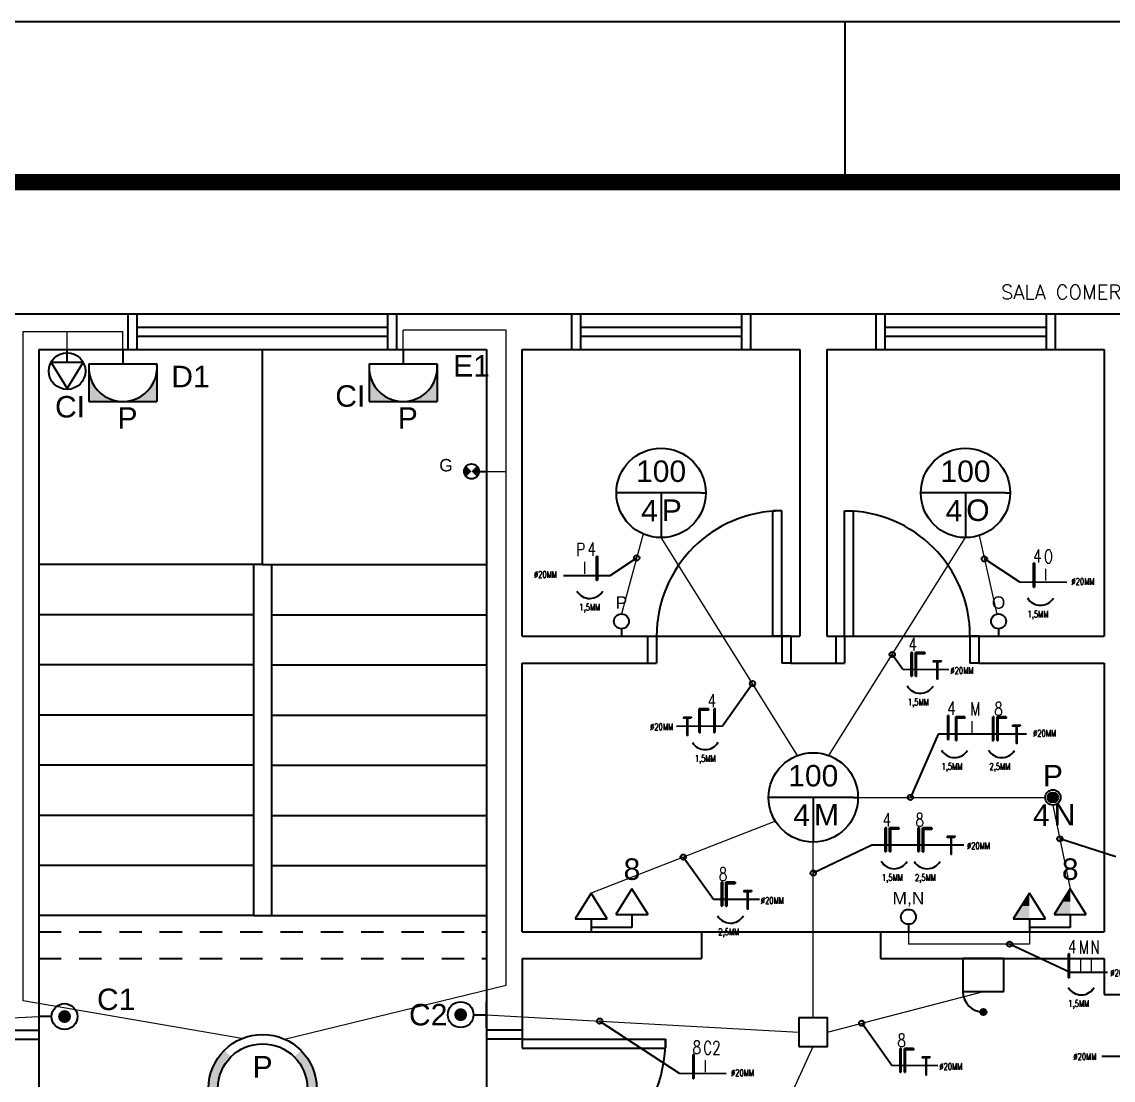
# Model space of a CAD drawing. Header units: metres. Extents: x 2999 to 3164, y 1641 to 1678.
# Drawn here: x 3031.11 to 3037.2, y 1672.26 to 1678.17 of the extents above; entities that cross this region are included whole.
import ezdxf
from ezdxf.enums import TextEntityAlignment as Align

# ---------------------------------------------------------------- set-up
doc = ezdxf.new("R2010")
doc.units = ezdxf.units.M
doc.linetypes.add('HIDDEN2', pattern=[0.1875, 0.125, -0.0625])
for name, color, linetype in [('ARQ-FOLHA', 7, 'Continuous'), ('ELETRODUTO LUMINÁRIA', 3, 'Continuous'), ('ELETRODUTO TEXTO', 250, 'Continuous'), ('LEGENDA_TEXTO', 136, 'Continuous'), ('PAREDE', 4, 'Continuous'), ('PROJECAO', 1, 'HIDDEN2'), ('VISTA', 251, 'Continuous')]:
    doc.layers.add(name, color=color, linetype=linetype)
doc.layers.add('ELETRODUTOS', color=5, linetype='Continuous', lineweight=20)
doc.layers.add('REDE ELETRICA', color=7, linetype='Continuous', lineweight=9)
doc.styles.add('GYN_Carimbo_Página', font='arial.ttf', dxfattribs={"height": 0.6})
doc.styles.add('GYN_Dispositivos', font='arial.ttf', dxfattribs={"height": 0.2})
doc.styles.add('ROMAND', font='romand__.ttf', dxfattribs={"width": 0.75})
doc.styles.add('SIMPLEX', font='simplex.shx', dxfattribs={"height": 0.1})

# ---------------------------------------------------------------- blocks, each defined once
blk = doc.blocks.new('*U67')
for points in [[(0.198, 0.316, -0.383986), (0.483, 0), (0.483, 0.316)], [(0.198, -0.316), (0.483, -0.316), (0.483, 0, -0.383986)]]:
    blk.add_hatch(color=256).paths.add_polyline_path(points)
for p, q in [((0.132, -0.316), (0.132, 0.316)), ((0.132, 0.316), (0.483, 0.316)), ((0.483, -0.316), (0.483, 0.316)), ((0, 0), (0.132, 0)), ((0.132, -0.316), (0.483, -0.316))]:
    blk.add_line(p, q)
blk.add_arc((0.165, 0), 0.318, 264.0243, 95.9757)
blk = doc.blocks.new('*U62')
for p, q in [((-0.373, 0), (-0.416, 0)), ((0.373, 0), (-0.373, 0)), ((0, 0), (0, -0.373)), ((0.373, 0), (0.416, 0)), ((0, -0.373), (0, -0.416))]:
    blk.add_line(p, q)
blk.add_circle((0, 0), 0.416)
at = {"color": 7, "style": 'GYN_Dispositivos'}
blk.add_attdef('P', text='', height=0.2, dxfattribs=at).set_placement((0, 0.16), align=Align.BOTTOM_CENTER)
blk.add_attdef('CI', text='', height=0.2, dxfattribs=at).set_placement((-0.16, 0), align=Align.TOP_RIGHT)
blk.add_attdef('CM', text='', height=0.2, dxfattribs=at).set_placement((0.16, 0), align=Align.TOP_LEFT)
blk = doc.blocks.new('*U66')
h = blk.add_hatch(color=256)
h.paths.add_polyline_path([(0.356, 0.355), (0.294, 0.294, -0.198705), (0.416, 0, -0.198998), (0.294, -0.294), (0.355, -0.356, 0.198983), (0.503, 0, 0.198741)])
h.paths.add_polyline_path([(-0.294, 0.294), (-0.356, 0.355, 0.198841), (-0.503, 0, 0.199084), (-0.355, -0.356), (-0.294, -0.294, -0.199119), (-0.416, 0, -0.198827)])
for p, q in [((-0.373, 0), (-0.416, 0)), ((0.373, 0), (-0.373, 0)), ((0, 0), (0, -0.373)), ((0.373, 0), (0.416, 0)), ((0, -0.373), (0, -0.416))]:
    blk.add_line(p, q)
for radius in [0.503, 0.416]:
    blk.add_circle((0, 0), radius)
at = {"color": 7, "style": 'GYN_Dispositivos'}
blk.add_attdef('P', text='', height=0.2, dxfattribs=at).set_placement((0, 0.16), align=Align.BOTTOM_CENTER)
blk.add_attdef('CI', text='', height=0.2, dxfattribs=at).set_placement((-0.16, 0), align=Align.TOP_RIGHT)
blk.add_attdef('CM', text='', height=0.2, dxfattribs=at).set_placement((0.16, 0), align=Align.TOP_LEFT)
blk = doc.blocks.new('*U54')
for points in [[(0, 0.36), (-0.075, 0.24), (0, 0.24)], [(0, 0.24), (-0.075, 0.24), (-0.15, 0.12), (0, 0.12)]]:
    blk.add_hatch(color=256).paths.add_polyline_path(points)
for p, q in [((0, 0.36), (-0.15, 0.12)), ((0.15, 0.12), (0, 0.36)), ((-0.15, 0.12), (0.15, 0.12)), ((0, 0.12), (0, 0))]:
    blk.add_line(p, q)
at = {"layer": 'REDE ELETRICA', "style": 'GYN_Carimbo_Página'}
blk.add_attdef('CIRCUITO', text='', height=0.2, dxfattribs=at).set_placement((0, 0.542), align=Align.MIDDLE_CENTER)
blk = doc.blocks.new('*U53')
for p, q in [((0, 0.36), (-0.15, 0.12)), ((0.15, 0.12), (0, 0.36)), ((-0.15, 0.12), (0.15, 0.12)), ((0, 0.12), (0, 0))]:
    blk.add_line(p, q)
at = {"layer": 'REDE ELETRICA', "style": 'GYN_Carimbo_Página'}
blk.add_attdef('CIRCUITO', text='', height=0.2, dxfattribs=at).set_placement((0, 0.542), align=Align.MIDDLE_CENTER)
blk = doc.blocks.new('*U74')
h = blk.add_hatch(color=256)
edge = h.paths.add_edge_path()
edge.add_ellipse((0, 0), major_axis=(-0.0334, 0.0334), ratio=1, start_angle=-135, end_angle=45, ccw=False)
edge.add_ellipse((0, 0), major_axis=(-0.0334, 0.0334), ratio=1, start_angle=45, end_angle=225, ccw=False)
for radius in [0.0714, 0.0473]:
    blk.add_circle((0, 0), radius)
at = {"color": 7, "style": 'GYN_Dispositivos'}
blk.add_attdef('P', text='', height=0.2, dxfattribs=at).set_placement((0, 0.16), align=Align.BOTTOM_CENTER)
blk.add_attdef('CI', text='', height=0.2, dxfattribs=at).set_placement((-0.16, 0), align=Align.TOP_RIGHT)
blk.add_attdef('CM', text='', height=0.2, dxfattribs=at).set_placement((0.16, 0), align=Align.TOP_LEFT)
blk = doc.blocks.new('*U50')
blk.add_line((0, 0.12), (0, 0))
blk.add_circle((0, 0.24), 0.12)
at = {"layer": 'REDE ELETRICA', "style": 'GYN_Carimbo_Página'}
blk.add_attdef('COMANDO', text='', height=0.2, dxfattribs=at).set_placement((0, 0.542), align=Align.MIDDLE_CENTER)
blk = doc.blocks.new('*U56')
blk.add_hatch(color=256).paths.add_polyline_path([(-0.06, 0.24, 1), (0.06, 0.24, 1)])
for p, q in [((0, 0.12), (0, 0)), ((-0.12, 0), (0.12, 0))]:
    blk.add_line(p, q)
blk.add_circle((0, 0.24), 0.12)
at = {"layer": 'REDE ELETRICA', "style": 'GYN_Carimbo_Página'}
blk.add_attdef('COMANDO', text='', height=0.2, dxfattribs=at).set_placement((0, 0.542), align=Align.MIDDLE_CENTER)
blk = doc.blocks.new('*U68')
for p, q in [((0, 0.36), (-0.15, 0.12)), ((0.15, 0.12), (0, 0.36)), ((-0.15, 0.12), (0.15, 0.12)), ((0, 0.12), (0, 0))]:
    blk.add_line(p, q)
blk.add_circle((0, 0.2), 0.17)
at = {"layer": 'REDE ELETRICA', "style": 'GYN_Carimbo_Página'}
blk.add_attdef('CIRCUITO', text='', height=0.2, dxfattribs=at).set_placement((0, 0.542), align=Align.MIDDLE_CENTER)
blk = doc.blocks.new('*U76')
for points in [[(0.085, 0.325, 0.414214), (-0.085, 0.325), (0, 0.24)], [(0, 0.24), (-0.085, 0.155, 0.414214), (0.085, 0.155)]]:
    blk.add_hatch(color=256).paths.add_polyline_path(points)
blk.add_line((0, 0.12), (0, 0))
blk.add_circle((0, 0.24), 0.12)
at = {"layer": 'REDE ELETRICA', "style": 'GYN_Carimbo_Página'}
blk.add_attdef('COMANDO', text='', height=0.2, dxfattribs=at).set_placement((0, 0.542), align=Align.MIDDLE_CENTER)
blk = doc.blocks.new('FOLHA A2')
at = {"layer": 'ARQ-FOLHA'}
for p, q in [((594, 0), (0, 0)), ((409, -10), (409, 0))]:
    blk.add_line(p, q, dxfattribs=at)
at = {"layer": 'ARQ-FOLHA', "const_width": 1}
blk.add_lwpolyline([(25, -410), (584, -410), (584, -10), (25, -10), (25, -410)], dxfattribs=at)

msp = doc.modelspace()

# ---------------------------------------------------------------- hatches: boundary and pattern name
at = {"layer": 'ELETRODUTO LUMINÁRIA'}
msp.add_hatch(color=256, dxfattribs=at).paths.add_polyline_path([(3036.4626, 1672.6392, 1), (3036.4965, 1672.6392, 1)])

# ---------------------------------------------------------------- linework, layer by layer
at = {"linetype": 'Continuous'}
msp.add_line((3032.4549, 1675.1373), (3032.4549, 1676.3373), dxfattribs=at)
for p, q in [((3032.4549, 1675.1373), (3031.2049, 1675.1373)), ((3032.4049, 1675.1373), (3032.4049, 1673.1773)), ((3032.4549, 1675.1373), (3033.7049, 1675.1373)), ((3032.5049, 1675.1373), (3032.5049, 1673.1773)), ((3032.4049, 1674.8573), (3031.2049, 1674.8573)), ((3032.5049, 1674.8573), (3033.7049, 1674.8573)), ((3032.4049, 1674.5773), (3031.2049, 1674.5773)), ((3032.5049, 1674.5773), (3033.7049, 1674.5773)), ((3032.4049, 1674.2973), (3031.2049, 1674.2973)), ((3032.5049, 1674.2973), (3033.7049, 1674.2973)), ((3032.4049, 1674.0173), (3031.2049, 1674.0173)), ((3032.5049, 1674.0173), (3033.7049, 1674.0173)), ((3032.4049, 1673.7373), (3031.2049, 1673.7373)), ((3032.5049, 1673.7373), (3033.7049, 1673.7373)), ((3032.4049, 1673.4573), (3031.2049, 1673.4573)), ((3032.5049, 1673.4573), (3033.7049, 1673.4573)), ((3032.4049, 1673.1773), (3031.2049, 1673.1773)), ((3032.4049, 1673.1773), (3033.7049, 1673.1773))]:
    msp.add_line(p, q)
at = {"layer": 'ELETRODUTO LUMINÁRIA'}
for p, q in [((3034.5173, 1673.1116), (3034.2896, 1673.1116)), ((3036.9645, 1673.1116), (3036.7369, 1673.1116)), ((3036.5938, 1672.9373), (3036.3653, 1672.9373)), ((3036.3653, 1672.9373), (3036.3653, 1672.7535)), ((3036.5938, 1672.7535), (3036.5938, 1672.9373)), ((3036.3653, 1672.7535), (3036.5938, 1672.7535))]:
    msp.add_line(p, q, dxfattribs=at)
msp.add_lwpolyline([(3035.4499, 1672.4467), (3035.6099, 1672.4467), (3035.6099, 1672.6067), (3035.4499, 1672.6067)], close=True, dxfattribs=at)
msp.add_circle((3036.4796, 1672.6392), 0.0169, dxfattribs=at)
msp.add_arc((3036.4796, 1672.7535), 0.1143, 180, 270, dxfattribs=at)
at = {"layer": 'ELETRODUTO TEXTO', "linetype": 'Continuous', "ltscale": 0.005}
for p, q in [((3034.3963, 1675.0768), (3034.544, 1675.1741)), ((3036.6838, 1675.0384), (3036.4856, 1675.169)), ((3036.0306, 1674.5509), (3035.9707, 1674.6353)), ((3035.0226, 1674.2363), (3035.1904, 1674.4728)), ((3036.2274, 1674.1914), (3036.0724, 1673.8373)), ((3037.2192, 1673.5053), (3036.9069, 1673.6061)), ((3035.8568, 1673.5715), (3035.5299, 1673.4153)), ((3034.9718, 1673.2676), (3034.8041, 1673.5041)), ((3036.9637, 1672.8602), (3036.6262, 1673.0178)), ((3034.7825, 1672.2951), (3034.3365, 1672.589)), ((3035.9682, 1672.3399), (3035.8005, 1672.5764))]:
    msp.add_line(p, q, dxfattribs=at)
at = {"layer": 'ELETRODUTO TEXTO', "linetype": 'Continuous'}
for p, q in [((3034.1351, 1675.0761), (3034.3963, 1675.0768)), ((3036.945, 1675.0377), (3036.6838, 1675.0384)), ((3036.2877, 1674.5504), (3036.0306, 1674.5509)), ((3034.7655, 1674.2359), (3035.0226, 1674.2363)), ((3036.721, 1674.1897), (3036.2271, 1674.1914)), ((3036.371, 1673.5706), (3035.8568, 1673.5715)), ((3035.2289, 1673.2672), (3034.9718, 1673.2676)), ((3037.1723, 1672.8594), (3036.9634, 1672.8602)), ((3037.1416, 1672.3932), (3038.0976, 1672.3941)), ((3036.2253, 1672.3395), (3035.9682, 1672.3399)), ((3035.0437, 1672.2944), (3034.7825, 1672.2951))]:
    msp.add_line(p, q, dxfattribs=at)
at = {"layer": 'ELETRODUTO TEXTO', "linetype": 'Continuous', "ltscale": 0.005}
for centre in [(3034.544, 1675.1741), (3036.4856, 1675.169), (3035.9707, 1674.6353), (3035.1904, 1674.4728), (3036.0724, 1673.8373), (3036.9069, 1673.6061), (3034.8041, 1673.5041), (3035.5299, 1673.4153), (3036.6262, 1673.0178), (3034.3365, 1672.589), (3035.8005, 1672.5764)]:
    msp.add_circle(centre, 0.0149, dxfattribs=at)
at = {"layer": 'ELETRODUTO TEXTO'}
for centre, start, end in [((3034.2817, 1675.033, 0.1692), 211.91936, 329.0111), ((3036.7984, 1674.9946, 0.1692), 210.9889, 328.08064), ((3036.1265, 1674.5036), 210.9889, 328.08064), ((3034.9266, 1674.189), 211.91936, 329.0111), ((3036.3186, 1674.1444), 210.9889, 328.08064), ((3036.5817, 1674.1441), 210.9889, 328.08064), ((3035.9819, 1673.5243), 210.9889, 328.08064), ((3036.166, 1673.5238), 210.9889, 328.08064), ((3035.0678, 1673.2203), 210.9889, 328.08064), ((3037.0262, 1672.82), 210.9889, 328.08064)]:
    msp.add_arc(centre, 0.0848, start, end, dxfattribs=at)
at = {"layer": 'ELETRODUTOS'}
for p, q in [((3031.117, 1672.701), (3031.117, 1676.4384)), ((3031.117, 1676.4384), (3031.6747, 1676.4384)), ((3031.6747, 1676.3373), (3031.6747, 1676.4384)), ((3033.8145, 1676.4452), (3033.2397, 1676.4452)), ((3033.2397, 1676.3373), (3033.2397, 1676.4452)), ((3033.8145, 1672.7882), (3033.8145, 1676.4452)), ((3034.5807, 1675.3084), (3034.4587, 1674.8623)), ((3035.4421, 1674.0709), (3034.6799, 1675.2879)), ((3035.6169, 1674.0711), (3036.3799, 1675.2879)), ((3036.456, 1675.2998), (3036.5553, 1674.8612)), ((3035.7794, 1673.8373), (3036.8251, 1673.8373)), ((3036.868, 1673.7945), (3036.9645, 1673.3276)), ((3035.3185, 1673.7048), (3034.2896, 1673.3033)), ((3036.0612, 1673.0873), (3036.0612, 1673.0178)), ((3036.7369, 1673.0873), (3036.7369, 1673.0178)), ((3036.7369, 1673.0178), (3036.0612, 1673.0178)), ((3032.5763, 1672.4884), (3033.8145, 1672.7882)), ((3032.3385, 1672.4906), (3031.117, 1672.701))]:
    msp.add_line(p, q, dxfattribs=at)
at = {"layer": 'ELETRODUTOS', "ltscale": 0.005}
for p, q in [((3031.3634, 1676.3373), (3031.3634, 1676.4384)), ((3033.7049, 1675.6575), (3033.8145, 1675.6575))]:
    msp.add_line(p, q, dxfattribs=at)
at = {"layer": 'ELETRODUTOS', "linetype": 'Continuous', "ltscale": 0.005}
for p, q in [((3035.5299, 1672.6067), (3035.5299, 1673.5879)), ((3035.6099, 1672.5267), (3036.4796, 1672.7535)), ((3029.4599, 1672.5267), (3031.2049, 1672.6139)), ((3033.7049, 1672.6243), (3035.4499, 1672.5267)), ((3034.3424, 1669.8566), (3035.5299, 1672.4467))]:
    msp.add_line(p, q, dxfattribs=at)
at = {"layer": 'PAREDE'}
for p, q in [((3030.7299, 1676.5373), (3031.7049, 1676.5373)), ((3031.7049, 1676.3373), (3031.7049, 1676.5373)), ((3033.2049, 1676.5373), (3034.1799, 1676.5373)), ((3033.2049, 1676.3373), (3033.2049, 1676.5373)), ((3031.2049, 1676.3373), (3031.7049, 1676.3373)), ((3033.2049, 1676.3373), (3033.7049, 1676.3373)), ((3033.9049, 1674.7373), (3033.9049, 1676.3373)), ((3035.4549, 1676.3373), (3035.4549, 1674.7373)), ((3035.6049, 1676.3373), (3035.6049, 1674.7373)), ((3037.1549, 1676.3373), (3037.1549, 1674.7373)), ((3033.9049, 1673.0873), (3033.9049, 1674.5873)), ((3037.1549, 1674.5873), (3037.1549, 1673.0873)), ((3037.1549, 1672.9373), (3037.1549, 1672.7373)), ((3037.1549, 1672.7373), (3037.3049, 1672.7373))]:
    msp.add_line(p, q, dxfattribs=at)
at = {"layer": 'PAREDE', "linetype": 'Continuous'}
for p, q in [((3034.1799, 1676.5373), (3034.1799, 1676.3373)), ((3035.1799, 1676.5373), (3035.8799, 1676.5373)), ((3035.1799, 1676.5373), (3035.1799, 1676.3373)), ((3035.8799, 1676.5373), (3035.8799, 1676.3373)), ((3036.8799, 1676.5373), (3040.7549, 1676.5373)), ((3036.8799, 1676.5373), (3036.8799, 1676.3373)), ((3031.2049, 1676.3373), (3031.2049, 1672.5373)), ((3033.7049, 1676.3373), (3033.7049, 1672.5373)), ((3033.9049, 1676.3373), (3034.1799, 1676.3373)), ((3035.1799, 1676.3373), (3035.4549, 1676.3373)), ((3035.6049, 1676.3373), (3035.8799, 1676.3373)), ((3036.8799, 1676.3373), (3037.1549, 1676.3373)), ((3033.9049, 1674.7373), (3034.6049, 1674.7373)), ((3034.6049, 1674.7373), (3034.6049, 1674.5873)), ((3035.4049, 1674.7373), (3035.4549, 1674.7373)), ((3035.4049, 1674.7373), (3035.4049, 1674.5873)), ((3035.6049, 1674.7373), (3035.6549, 1674.7373)), ((3035.6549, 1674.7373), (3035.6549, 1674.5873)), ((3036.4549, 1674.7373), (3037.1549, 1674.7373)), ((3036.4549, 1674.7373), (3036.4549, 1674.5873)), ((3033.9049, 1674.5873), (3034.6049, 1674.5873)), ((3035.4049, 1674.5873), (3035.6549, 1674.5873)), ((3036.4549, 1674.5873), (3037.1549, 1674.5873)), ((3033.9049, 1673.0873), (3034.9049, 1673.0873)), ((3034.9049, 1673.0873), (3034.9049, 1672.9373)), ((3035.9049, 1673.0873), (3037.1549, 1673.0873)), ((3035.9049, 1673.0873), (3035.9049, 1672.9373)), ((3033.9049, 1672.9373), (3034.9049, 1672.9373)), ((3033.9049, 1672.9373), (3033.9049, 1672.5373)), ((3035.9049, 1672.9373), (3037.1549, 1672.9373)), ((3031.0049, 1672.5373), (3031.2049, 1672.5373)), ((3033.9049, 1672.5373), (3033.7049, 1672.5373))]:
    msp.add_line(p, q, dxfattribs=at)
at = {"layer": 'PROJECAO'}
for p, q in [((3031.2049, 1673.0873), (3033.7049, 1673.0873)), ((3031.2049, 1672.9373), (3033.7049, 1672.9373))]:
    msp.add_line(p, q, dxfattribs=at)
at = {"layer": 'VISTA'}
for p, q in [((3031.7049, 1676.5373), (3033.2049, 1676.5373)), ((3031.7549, 1676.3373), (3031.7549, 1676.5373)), ((3033.1549, 1676.3373), (3033.1549, 1676.5373)), ((3031.7549, 1676.4623), (3033.1549, 1676.4623)), ((3031.7549, 1676.4123), (3033.1549, 1676.4123)), ((3031.7049, 1676.3373), (3033.2049, 1676.3373))]:
    msp.add_line(p, q, dxfattribs=at)
at = {"layer": 'VISTA', "linetype": 'Continuous'}
for p, q in [((3034.1799, 1676.5373), (3035.1799, 1676.5373)), ((3034.2299, 1676.5373), (3034.2299, 1676.3373)), ((3035.1299, 1676.5373), (3035.1299, 1676.3373)), ((3035.8799, 1676.5373), (3036.8799, 1676.5373)), ((3035.9299, 1676.5373), (3035.9299, 1676.3373)), ((3036.8299, 1676.5373), (3036.8299, 1676.3373)), ((3034.2299, 1676.4623), (3035.1299, 1676.4623)), ((3034.2299, 1676.4123), (3035.1299, 1676.4123)), ((3035.9299, 1676.4623), (3036.8299, 1676.4623)), ((3035.9299, 1676.4123), (3036.8299, 1676.4123)), ((3034.1799, 1676.3373), (3035.1799, 1676.3373)), ((3035.8799, 1676.3373), (3036.8799, 1676.3373)), ((3035.3549, 1675.4373), (3035.3049, 1675.4373)), ((3035.3049, 1674.7373), (3035.3049, 1675.4373)), ((3035.3549, 1674.7373), (3035.3549, 1675.4373)), ((3035.7049, 1674.7373), (3035.7049, 1675.4373)), ((3035.7049, 1675.4373), (3035.7549, 1675.4373)), ((3035.7549, 1674.7373), (3035.7549, 1675.4373)), ((3034.6049, 1674.7373), (3034.6549, 1674.7373)), ((3034.6049, 1674.7373), (3035.4049, 1674.7373)), ((3034.6549, 1674.7373), (3034.6549, 1674.5873)), ((3035.3549, 1674.7373), (3035.3049, 1674.7373)), ((3035.4049, 1674.7373), (3035.3549, 1674.7373)), ((3035.3549, 1674.7373), (3035.3549, 1674.5873)), ((3035.6549, 1674.7373), (3035.7049, 1674.7373)), ((3035.6549, 1674.7373), (3036.4549, 1674.7373)), ((3035.7049, 1674.7373), (3035.7049, 1674.5873)), ((3035.7049, 1674.7373), (3035.7549, 1674.7373)), ((3036.4549, 1674.7373), (3036.4049, 1674.7373)), ((3036.4049, 1674.7373), (3036.4049, 1674.5873)), ((3034.6049, 1674.5873), (3034.6549, 1674.5873)), ((3035.4049, 1674.5873), (3035.3549, 1674.5873)), ((3035.6549, 1674.5873), (3035.7049, 1674.5873)), ((3036.4549, 1674.5873), (3036.4049, 1674.5873)), ((3034.9049, 1673.0873), (3035.9049, 1673.0873)), ((3031.2049, 1672.5373), (3031.2049, 1672.4873)), ((3031.2049, 1672.5373), (3031.2049, 1671.6373)), ((3033.7049, 1672.5373), (3033.7049, 1672.4873)), ((3033.7049, 1672.5373), (3033.7049, 1671.6373)), ((3033.9049, 1672.5373), (3033.9049, 1672.4873)), ((3031.0049, 1672.4873), (3031.2049, 1672.4873)), ((3033.9049, 1672.4873), (3033.7049, 1672.4873)), ((3033.9049, 1672.4873), (3033.9049, 1672.4373)), ((3033.9049, 1672.4873), (3034.7049, 1672.4873)), ((3034.7049, 1672.4873), (3034.7049, 1672.4373)), ((3033.9049, 1672.4373), (3034.7049, 1672.4373))]:
    msp.add_line(p, q, dxfattribs=at)
for centre, radius, start, end in [((3035.3549, 1674.7373), 0.7, 90, 180), ((3035.7049, 1674.7373), 0.7, 0, 90), ((3033.9049, 1672.4873), 0.8, 270, 0)]:
    msp.add_arc(centre, radius, start, end, dxfattribs=at)

# ---------------------------------------------------------------- block references
at = {"layer": 'ARQ-FOLHA', "xscale": 0.08952391981061225, "yscale": 0.08952391981061225, "zscale": 0.08952391981061225}
msp.add_blockref('FOLHA A2', (2999.0933, 1678.1676), dxfattribs=at)
at = {"layer": 'ELETRODUTO LUMINÁRIA', "xscale": 0.6000000000000001, "yscale": 0.6000000000000001, "zscale": 0.6000000000000001, "rotation": 180}
msp.add_blockref('*U68', (3031.3634, 1676.3373), dxfattribs=at)
at = {"layer": 'ELETRODUTO LUMINÁRIA'}
ref = msp.add_blockref('*U67', (3031.6747, 1676.3373), dxfattribs=dict(at, xscale=0.5999996999998075, yscale=0.5999996999998075, zscale=0.5999996999998075, rotation=270))
ref.add_attrib('P', 'P', dxfattribs={"layer": '0', "color": 7, "height": 0.12, "style": 'GYN_Dispositivos'}).set_placement((3031.7006, 1675.9553), align=Align.MIDDLE)
ref.add_attrib('CI', 'CI', dxfattribs={"layer": '0', "color": 7, "height": 0.12, "style": 'GYN_Dispositivos'}).set_placement((3031.4635, 1676.0785), align=Align.TOP_RIGHT)
ref.add_attrib('CM', 'D1', dxfattribs={"layer": '0', "color": 7, "height": 0.12, "style": 'GYN_Dispositivos'}).set_placement((3032.1594, 1676.2472), align=Align.TOP_RIGHT)
ref = msp.add_blockref('*U67', (3033.2397, 1676.3373), dxfattribs=dict(at, xscale=0.5999996999998075, yscale=0.5999996999998075, zscale=0.5999996999998075, rotation=270))
ref.add_attrib('P', 'P', dxfattribs={"layer": '0', "color": 7, "height": 0.12, "style": 'GYN_Dispositivos'}).set_placement((3033.2656, 1675.9553), align=Align.MIDDLE)
ref.add_attrib('CI', 'CI', dxfattribs={"layer": '0', "color": 7, "height": 0.12, "style": 'GYN_Dispositivos'}).set_placement((3033.0286, 1676.0785), align=Align.MIDDLE_RIGHT)
ref.add_attrib('CM', 'E1', dxfattribs={"layer": '0', "color": 7, "height": 0.12, "style": 'GYN_Dispositivos'}).set_placement((3033.7244, 1676.2472), align=Align.MIDDLE_RIGHT)
ref = msp.add_blockref('*U62', (3034.6799, 1675.5373), dxfattribs=dict(at, xscale=0.6000000000000001, yscale=0.6000000000000001, zscale=0.6000000000000001))
ref.add_attrib('P', '100', dxfattribs={"layer": '0', "color": 7, "height": 0.12, "style": 'GYN_Dispositivos'}).set_placement((3034.6799, 1675.5626), align=Align.BOTTOM_CENTER)
ref.add_attrib('CI', '4', dxfattribs={"layer": '0', "color": 7, "height": 0.12, "style": 'GYN_Dispositivos'}).set_placement((3034.6617, 1675.4983), align=Align.TOP_RIGHT)
ref.add_attrib('CM', 'P', dxfattribs={"layer": '0', "color": 7, "height": 0.12, "style": 'GYN_Dispositivos'}).set_placement((3034.684, 1675.501), align=Align.TOP_LEFT)
ref = msp.add_blockref('*U62', (3036.3799, 1675.5373), dxfattribs=dict(at, xscale=0.6000000000000001, yscale=0.6000000000000001, zscale=0.6000000000000001))
ref.add_attrib('P', '100', dxfattribs={"layer": '0', "color": 7, "height": 0.12, "style": 'GYN_Dispositivos'}).set_placement((3036.3799, 1675.5626), align=Align.BOTTOM_CENTER)
ref.add_attrib('CI', '4', dxfattribs={"layer": '0', "color": 7, "height": 0.12, "style": 'GYN_Dispositivos'}).set_placement((3036.3617, 1675.4983), align=Align.TOP_RIGHT)
ref.add_attrib('CM', 'O', dxfattribs={"layer": '0', "color": 7, "height": 0.12, "style": 'GYN_Dispositivos'}).set_placement((3036.384, 1675.501), align=Align.TOP_LEFT)
ref = msp.add_blockref('*U76', (3033.7049, 1675.6575), dxfattribs=dict(at, xscale=0.3470493322652681, yscale=0.3470493322652681, zscale=0.3470493322652681, rotation=89.99999999999999))
ref.add_attrib('COMANDO', 'G', dxfattribs={"layer": 'REDE ELETRICA', "height": 0.0694, "style": 'GYN_Carimbo_Página'}).set_placement((3033.5168, 1675.6575), align=Align.RIGHT)
for name, p, xscale, yscale, zscale, values in [('*U50', (3034.4587, 1674.7373), 0.3470493322652681, 0.3470493322652681, 0.3470493322652681, {'COMANDO': 'P'}), ('*U50', (3036.5645, 1674.7373), 0.3470493322652681, 0.3470493322652681, 0.3470493322652681, {'COMANDO': 'O'}), ('*U53', (3034.5173, 1673.1116), 0.6000000000000001, 0.6000000000000001, 0.6000000000000001, {'CIRCUITO': '8'}), ('*U54', (3036.9645, 1673.1116), 0.6000000000000001, 0.6000000000000001, 0.6000000000000001, {'CIRCUITO': '8'}), ('*U50', (3036.0612, 1673.0873), 0.3470493322652681, 0.3470493322652681, 0.3470493322652681, {'COMANDO': 'M,N'})]:
    msp.add_blockref(name, p, dxfattribs=dict(at, xscale=xscale, yscale=yscale, zscale=zscale)).add_auto_attribs(values)
ref = msp.add_blockref('*U62', (3035.5299, 1673.8373), dxfattribs=dict(at, xscale=0.6000000000000001, yscale=0.6000000000000001, zscale=0.6000000000000001))
ref.add_attrib('P', '100', dxfattribs={"layer": '0', "color": 7, "height": 0.12, "style": 'GYN_Dispositivos'}).set_placement((3035.5299, 1673.8626), align=Align.BOTTOM_CENTER)
ref.add_attrib('CI', '4', dxfattribs={"layer": '0', "color": 7, "height": 0.12, "style": 'GYN_Dispositivos'}).set_placement((3035.5117, 1673.7983), align=Align.TOP_RIGHT)
ref.add_attrib('CM', 'M', dxfattribs={"layer": '0', "color": 7, "height": 0.12, "style": 'GYN_Dispositivos'}).set_placement((3035.534, 1673.801), align=Align.TOP_LEFT)
ref = msp.add_blockref('*U74', (3036.868, 1673.8373), dxfattribs=dict(at, xscale=0.6000000000000001, yscale=0.6000000000000001, zscale=0.6000000000000001))
ref.add_attrib('P', 'P', dxfattribs={"layer": '0', "color": 7, "height": 0.12, "style": 'GYN_Dispositivos'}).set_placement((3036.868, 1673.8626), align=Align.BOTTOM_CENTER)
ref.add_attrib('CI', '4', dxfattribs={"layer": '0', "color": 7, "height": 0.12, "style": 'GYN_Dispositivos'}).set_placement((3036.8498, 1673.7983), align=Align.TOP_RIGHT)
ref.add_attrib('CM', 'N', dxfattribs={"layer": '0', "color": 7, "height": 0.12, "style": 'GYN_Dispositivos'}).set_placement((3036.872, 1673.801), align=Align.TOP_LEFT)
at = {"layer": 'ELETRODUTO LUMINÁRIA', "xscale": 0.6000000000000001, "yscale": 0.6000000000000001, "zscale": 0.6000000000000001}
for name, p in [('*U53', (3034.2896, 1673.0873)), ('*U54', (3036.7369, 1673.0873))]:
    msp.add_blockref(name, p, dxfattribs=at)
at = {"layer": 'ELETRODUTO LUMINÁRIA'}
ref = msp.add_blockref('*U56', (3031.2049, 1672.6139), dxfattribs=dict(at, xscale=0.6000000000000001, yscale=0.6000000000000001, zscale=0.6000000000000001, rotation=270))
ref.add_attrib('COMANDO', 'C1', dxfattribs={"layer": 'REDE ELETRICA', "height": 0.12, "style": 'GYN_Carimbo_Página'}).set_placement((3031.5302, 1672.6139), align=Align.BOTTOM_LEFT)
ref = msp.add_blockref('*U56', (3033.7049, 1672.6243), dxfattribs=dict(at, xscale=0.6000000000000001, yscale=0.6000000000000001, zscale=0.6000000000000001, rotation=90))
ref.add_attrib('COMANDO', 'C2', dxfattribs={"layer": 'REDE ELETRICA', "height": 0.12, "style": 'GYN_Carimbo_Página'}).set_placement((3033.3796, 1672.6243), align=Align.MIDDLE_CENTER)
ref = msp.add_blockref('*U66', (3032.4549, 1672.2123), dxfattribs=dict(at, xscale=0.6000000000000001, yscale=0.6000000000000001, zscale=0.6000000000000001))
ref.add_attrib('P', 'P', dxfattribs={"layer": '0', "color": 7, "height": 0.12, "style": 'GYN_Dispositivos'}).set_placement((3032.4549, 1672.2376), align=Align.BOTTOM_CENTER)
ref.add_attrib('CI', 'CI', dxfattribs={"layer": '0', "color": 7, "height": 0.12, "style": 'GYN_Dispositivos'}).set_placement((3032.4367, 1672.1733), align=Align.TOP_RIGHT)
ref.add_attrib('CM', 'A1', dxfattribs={"layer": '0', "color": 7, "height": 0.12, "style": 'GYN_Dispositivos'}).set_placement((3032.459, 1672.176), align=Align.TOP_LEFT)

# ---------------------------------------------------------------- texts
at = {"layer": 'ELETRODUTO TEXTO', "style": 'ROMAND', "width": 0.75}
for s, height, p in [('P', 0.0737, (3034.2062, 1675.1619)), ('4', 0.0737, (3034.2689, 1675.1648)), ('4', 0.0737, (3036.7573, 1675.1265)), ('O', 0.0737, (3036.8168, 1675.1235)), ('%%C20MM', 0.03685, (3033.97, 1675.0525)), ('%%C20MM', 0.03685, (3036.9714, 1675.0141)), ('1,5MM', 0.03685, (3034.2231, 1674.8697, 0.1692)), ('1,5MM', 0.03685, (3036.7258, 1674.8313, 0.1692)), ('4', 0.0737, (3036.0614, 1674.6329)), ('T', 0.1032, (3036.1935, 1674.4666)), ('%%C20MM', 0.03685, (3036.2958, 1674.5159)), ('4', 0.0737, (3034.9398, 1674.3183)), ('1,5MM', 0.03685, (3036.0582, 1674.3403)), ('4', 0.0737, (3036.2776, 1674.2763, -0.1692)), ('M', 0.0737, (3036.4056, 1674.2731, -0.1692)), ('8', 0.0737, (3036.5406, 1674.2735)), ('T', 0.1032, (3034.7978, 1674.152)), ('%%C20MM', 0.03685, (3034.6187, 1674.2014)), ('T', 0.1032, (3036.6357, 1674.1074)), ('%%C20MM', 0.03685, (3036.7571, 1674.1659)), ('1,5MM', 0.03685, (3034.868, 1674.0257)), ('1,5MM', 0.03685, (3036.246, 1673.9811)), ('2,5MM', 0.03685, (3036.5133, 1673.9808)), ('4', 0.0737, (3035.9167, 1673.6536)), ('8', 0.0737, (3036.1008, 1673.6531)), ('T', 0.1032, (3036.2708, 1673.4868)), ('%%C20MM', 0.03685, (3036.388, 1673.538)), ('8', 0.0737, (3035.0027, 1673.3496)), ('1,5MM', 0.03685, (3035.9135, 1673.361)), ('2,5MM', 0.03685, (3036.0976, 1673.3605)), ('T', 0.1032, (3035.1348, 1673.1833)), ('%%C20MM', 0.03685, (3035.237, 1673.2327)), ('2,5MM', 0.03685, (3034.9994, 1673.057)), ('4', 0.0737, (3036.9521, 1672.9454, -0.1692)), ('M', 0.0737, (3037.0116, 1672.9425, -0.1692)), ('N', 0.0737, (3037.0768, 1672.942, -0.1692)), ('%%C20MM', 0.03685, (3037.1887, 1672.8287)), ('1,5MM', 0.03685, (3036.9536, 1672.6566)), ('8', 0.0737, (3035.9991, 1672.422)), ('8', 0.0737, (3034.856, 1672.3831)), ('C2', 0.07371, (3034.9155, 1672.3802)), ('T', 0.1032, (3036.1312, 1672.2557)), ('%%C20MM', 0.03685, (3036.9821, 1672.3606)), ('%%C20MM', 0.03685, (3036.2334, 1672.305)), ('%%C20MM', 0.03685, (3035.0701, 1672.2708))]:
    msp.add_text(s, height=height, dxfattribs=at).set_placement(p, align=Align.BOTTOM_LEFT)
for height, p in [(0.0663, (3034.2636, 1675.1722)), (0.1327, (3034.3411, 1675.2226, 0.1692)), (0.1327, (3036.7816, 1675.1842, 0.1692)), (0.0663, (3036.8378, 1675.1339)), (0.1327, (3036.0982, 1674.687)), (0.1327, (3034.9976, 1674.3725)), (0.1327, (3036.3019, 1674.334)), (0.1327, (3036.5534, 1674.3276)), (0.0663, (3036.4265, 1674.2834, -0.1692)), (0.1327, (3035.9535, 1673.7077)), (0.1327, (3036.1376, 1673.7072)), (0.1327, (3035.0395, 1673.4038)), (0.1327, (3036.9764, 1673.0032)), (0.0663, (3037.0326, 1672.9528, -0.1692)), (0.0663, (3037.0926, 1672.9523, -0.1692)), (0.1327, (3034.8803, 1672.4409, 0.1692)), (0.1327, (3036.0358, 1672.4761)), (0.0663, (3034.9365, 1672.3905))]:
    msp.add_text('I', height=height, rotation=180, dxfattribs=at).set_placement(p, align=Align.BOTTOM_LEFT)
at = {"layer": 'ELETRODUTO TEXTO', "style": 'ROMAND', "text_generation_flag": 2, "width": 0.75}
for p in [(3036.0837, 1674.6866), (3034.8759, 1674.372), (3036.3084, 1674.3279), (3036.5389, 1674.3271), (3035.939, 1673.7073), (3036.1231, 1673.7068), (3035.025, 1673.4033), (3036.0213, 1672.4756)]:
    msp.add_text('L', height=0.1327, rotation=180, dxfattribs=at).set_placement(p, align=Align.BOTTOM_LEFT)
at = {"layer": 'LEGENDA_TEXTO', "ltscale": 0.005, "insert": (3037.2277, 1676.6585), "char_height": 0.08, "attachment_point": 5, "style": 'SIMPLEX'}
msp.add_mtext_dynamic_manual_height_columns('SALA COMERCIAL TIPO 2', width=1.831641, gutter_width=0.225, heights=[0], dxfattribs=at)

doc.saveas('drawing.dxf')
